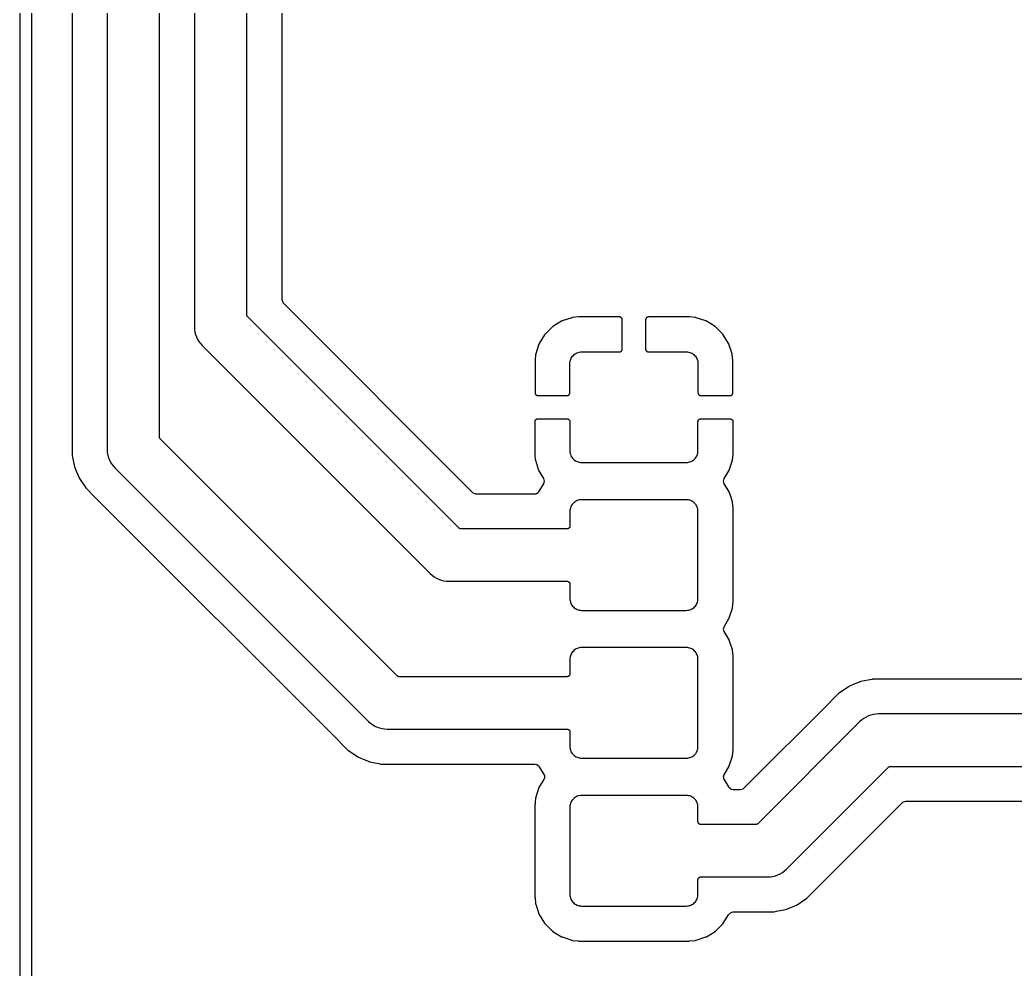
# Model space of a CAD drawing. Header units: metres. Extents: x 46.2 to 140.4, y -137.6 to -43.4.
# Drawn here: x 46.15 to 63.25, y -118.63 to -102.33 of the extents above; entities that cross this region are included whole.
import ezdxf

# ---------------------------------------------------------------- set-up
doc = ezdxf.new("R2010")
doc.units = ezdxf.units.M

msp = doc.modelspace()

# ---------------------------------------------------------------- linework, layer by layer
for points in [[(46.151, -43.401), (46.151, -137.599)], [(140.249, -43.632), (140.236, -43.586), (140.204, -43.558), (140.17, -43.551), (46.432, -43.551), (46.386, -43.564), (46.358, -43.596), (46.351, -43.63), (46.351, -137.368), (46.364, -137.414), (46.396, -137.442), (46.43, -137.449), (140.168, -137.449), (140.214, -137.436), (140.242, -137.404), (140.249, -137.37), (140.249, -43.632)], [(47.049, -48.201), (47.049, -109.799), (47.05, -109.8), (47.05, -109.801), (47.05, -109.802), (47.05, -109.803), (47.05, -109.805), (47.05, -109.806), (47.05, -109.807), (47.05, -109.808), (47.089, -110.002), (47.089, -110.003), (47.089, -110.004), (47.09, -110.005), (47.09, -110.006), (47.09, -110.008), (47.091, -110.009), (47.091, -110.01), (47.092, -110.011), (47.108, -110.049), (47.167, -110.193), (47.168, -110.194), (47.168, -110.195), (47.169, -110.196), (47.169, -110.197), (47.17, -110.199), (47.17, -110.2), (47.171, -110.201), (47.172, -110.202), (47.281, -110.366), (47.282, -110.367), (47.283, -110.368), (47.283, -110.369), (47.284, -110.37), (47.285, -110.37), (47.286, -110.371), (47.287, -110.372), (47.288, -110.373), (47.427, -110.512), (47.427, -110.513)], [(47.65, -48.301), (47.65, -109.699), (47.652, -109.744), (47.658, -109.788), (47.669, -109.831), (47.684, -109.872), (47.703, -109.912), (47.726, -109.95), (47.752, -109.986), (47.782, -110.019), (52.141, -114.378), (52.174, -114.408), (52.21, -114.434), (52.248, -114.457), (52.288, -114.476), (52.329, -114.491), (52.372, -114.502), (52.416, -114.508), (52.461, -114.51), (55.55, -114.51), (55.551, -114.51), (55.552, -114.51), (55.554, -114.51), (55.555, -114.51), (55.556, -114.511), (55.557, -114.511), (55.559, -114.511), (55.56, -114.511), (55.561, -114.511), (55.562, -114.512), (55.563, -114.512), (55.565, -114.512), (55.566, -114.513), (55.567, -114.513), (55.568, -114.514), (55.569, -114.514), (55.57, -114.515), (55.571, -114.515), (55.572, -114.516), (55.574, -114.516), (55.575, -114.517), (55.576, -114.517), (55.577, -114.518), (55.578, -114.519), (55.579, -114.519), (55.58, -114.52), (55.581, -114.521), (55.582, -114.522), (55.583, -114.522), (55.584, -114.523), (55.584, -114.524), (55.585, -114.525), (55.586, -114.526), (55.587, -114.527), (55.588, -114.528), (55.589, -114.529), (55.589, -114.529), (55.59, -114.53), (55.591, -114.531), (55.592, -114.532), (55.592, -114.534), (55.593, -114.535), (55.594, -114.536), (55.594, -114.537), (55.595, -114.538), (55.595, -114.539), (55.596, -114.54), (55.596, -114.541), (55.597, -114.542), (55.597, -114.543), (55.597, -114.545), (55.598, -114.546), (55.598, -114.547), (55.599, -114.548), (55.599, -114.549), (55.599, -114.55), (55.599, -114.552), (55.599, -114.553), (55.6, -114.554), (55.6, -114.555), (55.6, -114.557), (55.6, -114.558), (55.6, -114.559), (55.6, -114.56), (55.6, -114.809), (55.601, -114.83), (55.604, -114.849), (55.609, -114.868), (55.615, -114.887), (55.624, -114.904), (55.634, -114.921), (55.645, -114.937), (55.659, -114.951), (55.673, -114.965), (55.689, -114.976), (55.706, -114.986), (55.723, -114.995), (55.742, -115.001), (55.761, -115.006), (55.78, -115.009), (55.801, -115.01), (57.599, -115.01), (57.62, -115.009), (57.639, -115.006), (57.658, -115.001), (57.677, -114.995), (57.694, -114.986), (57.711, -114.976), (57.727, -114.965), (57.741, -114.951), (57.755, -114.937), (57.766, -114.921), (57.776, -114.904), (57.785, -114.887), (57.791, -114.868), (57.796, -114.849), (57.799, -114.83), (57.8, -114.809), (57.8, -113.311), (57.799, -113.29), (57.796, -113.271), (57.791, -113.252), (57.785, -113.233), (57.776, -113.216), (57.766, -113.199), (57.755, -113.183), (57.741, -113.169), (57.727, -113.155), (57.711, -113.144), (57.694, -113.134), (57.677, -113.125), (57.658, -113.119), (57.639, -113.114), (57.62, -113.111), (57.599, -113.11), (55.801, -113.11), (55.78, -113.111), (55.761, -113.114), (55.742, -113.119), (55.723, -113.125), (55.706, -113.134), (55.689, -113.144), (55.673, -113.155), (55.659, -113.169), (55.645, -113.183), (55.634, -113.199), (55.624, -113.216), (55.615, -113.233), (55.609, -113.252), (55.604, -113.271), (55.601, -113.29), (55.6, -113.311), (55.6, -113.56), (55.6, -113.561), (55.6, -113.562), (55.6, -113.563), (55.6, -113.565), (55.6, -113.566), (55.599, -113.567), (55.599, -113.568), (55.599, -113.57), (55.599, -113.571), (55.599, -113.572), (55.598, -113.573), (55.598, -113.574), (55.597, -113.575), (55.597, -113.577), (55.597, -113.578), (55.596, -113.579), (55.596, -113.58), (55.595, -113.581), (55.595, -113.582), (55.594, -113.583), (55.594, -113.584), (55.593, -113.585), (55.592, -113.586), (55.592, -113.588), (55.591, -113.589), (55.59, -113.59), (55.589, -113.591), (55.589, -113.591), (55.588, -113.592), (55.587, -113.593), (55.586, -113.594), (55.585, -113.595), (55.584, -113.596), (55.584, -113.597), (55.583, -113.598), (55.582, -113.598), (55.581, -113.599), (55.58, -113.6), (55.579, -113.601), (55.578, -113.601), (55.577, -113.602), (55.576, -113.603), (55.575, -113.603), (55.574, -113.604), (55.572, -113.604), (55.571, -113.605), (55.57, -113.605), (55.569, -113.606), (55.568, -113.606), (55.567, -113.607), (55.566, -113.607), (55.565, -113.608), (55.563, -113.608), (55.562, -113.608), (55.561, -113.609), (55.56, -113.609), (55.559, -113.609), (55.557, -113.609), (55.556, -113.609), (55.555, -113.61), (55.554, -113.61), (55.552, -113.61), (55.551, -113.61), (55.55, -113.61), (52.667, -113.61), (52.666, -113.61), (52.665, -113.61), (52.664, -113.61), (52.662, -113.61), (52.661, -113.609), (52.66, -113.609), (52.659, -113.609), (52.657, -113.609), (52.656, -113.609), (52.655, -113.608), (52.654, -113.608), (52.653, -113.608), (52.652, -113.607), (52.65, -113.607), (52.649, -113.606), (52.648, -113.606), (52.647, -113.605), (52.646, -113.605), (52.645, -113.604), (52.644, -113.604), (52.643, -113.603), (52.642, -113.603), (52.64, -113.602), (52.639, -113.601), (52.638, -113.601), (52.637, -113.6), (52.636, -113.599), (52.635, -113.598), (52.635, -113.598), (52.634, -113.597), (52.633, -113.596), (52.632, -113.595), (48.565, -109.528), (48.564, -109.527), (48.563, -109.526), (48.562, -109.525), (48.562, -109.525), (48.561, -109.524), (48.56, -109.523), (48.559, -109.522), (48.559, -109.521), (48.558, -109.52), (48.557, -109.518), (48.557, -109.517), (48.556, -109.516), (48.556, -109.515), (48.555, -109.514), (48.555, -109.513), (48.554, -109.512), (48.554, -109.511), (48.553, -109.51), (48.553, -109.508), (48.552, -109.507), (48.552, -109.506), (48.552, -109.505), (48.551, -109.504), (48.551, -109.503), (48.551, -109.501), (48.551, -109.5), (48.551, -109.499), (48.55, -109.498), (48.55, -109.496), (48.55, -109.495), (48.55, -109.494), (48.55, -109.493), (48.55, -48.507)], [(49.15, -48.901), (49.15, -107.599), (49.152, -107.644), (49.158, -107.688), (49.169, -107.731), (49.184, -107.772), (49.203, -107.812), (49.226, -107.85), (49.252, -107.886), (49.282, -107.919), (53.201, -111.838), (53.234, -111.868), (53.27, -111.894), (53.308, -111.917), (53.348, -111.936), (53.389, -111.951), (53.432, -111.962), (53.476, -111.968), (53.521, -111.97), (55.55, -111.97), (55.551, -111.97), (55.552, -111.97), (55.554, -111.97), (55.555, -111.97), (55.556, -111.971), (55.557, -111.971), (55.559, -111.971), (55.56, -111.971), (55.561, -111.971), (55.562, -111.972), (55.563, -111.972), (55.565, -111.972), (55.566, -111.973), (55.567, -111.973), (55.568, -111.974), (55.569, -111.974), (55.57, -111.975), (55.571, -111.975), (55.572, -111.976), (55.574, -111.976), (55.575, -111.977), (55.576, -111.977), (55.577, -111.978), (55.578, -111.979), (55.579, -111.979), (55.58, -111.98), (55.581, -111.981), (55.582, -111.982), (55.583, -111.982), (55.584, -111.983), (55.584, -111.984), (55.585, -111.985), (55.586, -111.986), (55.587, -111.987), (55.588, -111.988), (55.589, -111.989), (55.589, -111.989), (55.59, -111.99), (55.591, -111.991), (55.592, -111.992), (55.592, -111.994), (55.593, -111.995), (55.594, -111.996), (55.594, -111.997), (55.595, -111.998), (55.595, -111.999), (55.596, -112), (55.596, -112.001), (55.597, -112.002), (55.597, -112.003), (55.597, -112.005), (55.598, -112.006), (55.598, -112.007), (55.599, -112.008), (55.599, -112.009), (55.599, -112.01), (55.599, -112.012), (55.599, -112.013), (55.6, -112.014), (55.6, -112.015), (55.6, -112.017), (55.6, -112.018), (55.6, -112.019), (55.6, -112.02), (55.6, -112.269), (55.601, -112.29), (55.604, -112.309), (55.609, -112.328), (55.615, -112.347), (55.624, -112.364), (55.634, -112.381), (55.645, -112.397), (55.659, -112.411), (55.673, -112.425), (55.689, -112.436), (55.706, -112.446), (55.723, -112.455), (55.742, -112.461), (55.761, -112.466), (55.78, -112.469), (55.801, -112.47), (57.599, -112.47), (57.62, -112.469), (57.639, -112.466), (57.658, -112.461), (57.677, -112.455), (57.694, -112.446), (57.711, -112.436), (57.727, -112.425), (57.741, -112.411), (57.755, -112.397), (57.766, -112.381), (57.776, -112.364), (57.785, -112.347), (57.791, -112.328), (57.796, -112.309), (57.799, -112.29), (57.8, -112.269), (57.8, -110.771), (57.799, -110.75), (57.796, -110.731), (57.791, -110.712), (57.785, -110.693), (57.776, -110.676), (57.766, -110.659), (57.755, -110.643), (57.741, -110.629), (57.727, -110.615), (57.711, -110.604), (57.694, -110.594), (57.677, -110.585), (57.658, -110.579), (57.639, -110.574), (57.62, -110.571), (57.599, -110.57), (55.801, -110.57), (55.78, -110.571), (55.761, -110.574), (55.742, -110.579), (55.723, -110.585), (55.706, -110.594), (55.689, -110.604), (55.673, -110.615), (55.659, -110.629), (55.645, -110.643), (55.634, -110.659), (55.624, -110.676), (55.615, -110.693), (55.609, -110.712), (55.604, -110.731), (55.601, -110.75), (55.6, -110.771), (55.6, -111.02), (55.6, -111.021), (55.6, -111.022), (55.6, -111.023), (55.6, -111.025), (55.6, -111.026), (55.599, -111.027), (55.599, -111.028), (55.599, -111.03), (55.599, -111.031), (55.599, -111.032), (55.598, -111.033), (55.598, -111.034), (55.597, -111.035), (55.597, -111.037), (55.597, -111.038), (55.596, -111.039), (55.596, -111.04), (55.595, -111.041), (55.595, -111.042), (55.594, -111.043), (55.594, -111.044), (55.593, -111.045), (55.592, -111.046), (55.592, -111.048), (55.591, -111.049), (55.59, -111.05), (55.589, -111.051), (55.589, -111.051), (55.588, -111.052), (55.587, -111.053), (55.586, -111.054), (55.585, -111.055), (55.584, -111.056), (55.584, -111.057), (55.583, -111.058), (55.582, -111.058), (55.581, -111.059), (55.58, -111.06), (55.579, -111.061), (55.578, -111.061), (55.577, -111.062), (55.576, -111.063), (55.575, -111.063), (55.574, -111.064), (55.572, -111.064), (55.571, -111.065), (55.57, -111.065), (55.569, -111.066), (55.568, -111.066), (55.567, -111.067), (55.566, -111.067), (55.565, -111.068), (55.563, -111.068), (55.562, -111.068), (55.561, -111.069), (55.56, -111.069), (55.559, -111.069), (55.557, -111.069), (55.556, -111.069), (55.555, -111.07), (55.554, -111.07), (55.552, -111.07), (55.551, -111.07), (55.55, -111.07), (53.727, -111.07), (53.726, -111.07), (53.725, -111.07), (53.724, -111.07), (53.722, -111.07), (53.721, -111.069), (53.72, -111.069), (53.719, -111.069), (53.717, -111.069), (53.716, -111.069), (53.715, -111.068), (53.714, -111.068), (53.713, -111.068), (53.712, -111.067), (53.71, -111.067), (53.709, -111.066), (53.708, -111.066), (53.707, -111.065), (53.706, -111.065), (53.705, -111.064), (53.704, -111.064), (53.703, -111.063), (53.702, -111.063), (53.7, -111.062), (53.699, -111.061), (53.698, -111.061), (53.697, -111.06), (53.696, -111.059), (53.695, -111.058), (53.695, -111.058), (53.694, -111.057), (53.693, -111.056), (53.692, -111.055), (50.065, -107.428), (50.064, -107.427), (50.063, -107.426), (50.062, -107.425), (50.062, -107.425), (50.061, -107.424), (50.06, -107.423), (50.059, -107.422), (50.059, -107.421), (50.058, -107.42), (50.057, -107.418), (50.057, -107.417), (50.056, -107.416), (50.056, -107.415), (50.055, -107.414), (50.055, -107.413), (50.054, -107.412), (50.054, -107.411), (50.053, -107.41), (50.053, -107.408), (50.052, -107.407), (50.052, -107.406), (50.052, -107.405), (50.051, -107.404), (50.051, -107.403), (50.051, -107.401), (50.051, -107.4), (50.051, -107.399), (50.05, -107.398), (50.05, -107.396), (50.05, -107.395), (50.05, -107.394), (50.05, -107.393), (50.05, -49.107)], [(50.651, -49.368), (50.651, -107.127), (50.665, -107.178), (50.674, -107.188), (53.928, -110.443), (53.975, -110.468), (53.988, -110.469), (54.997, -110.469), (55, -110.469), (55.001, -110.468), (55.002, -110.468), (55.004, -110.468), (55.005, -110.467), (55.006, -110.467), (55.007, -110.467), (55.009, -110.467), (55.01, -110.467), (55.011, -110.467), (55.012, -110.467), (55.014, -110.467), (55.015, -110.467), (55.015, -110.467), (55.025, -110.462), (55.026, -110.461), (55.027, -110.461), (55.028, -110.46), (55.03, -110.46), (55.031, -110.46), (55.032, -110.459), (55.033, -110.459), (55.045, -110.456), (55.045, -110.455), (55.046, -110.454), (55.047, -110.454), (55.048, -110.453), (55.048, -110.452), (55.049, -110.451), (55.05, -110.451), (55.051, -110.45), (55.053, -110.449), (55.054, -110.448), (55.054, -110.448), (55.059, -110.441), (55.06, -110.44), (55.061, -110.439), (55.062, -110.438), (55.062, -110.437), (55.063, -110.436), (55.064, -110.436), (55.07, -110.43), (55.07, -110.429), (55.07, -110.428), (55.071, -110.427), (55.071, -110.426), (55.072, -110.425), (55.073, -110.424), (55.153, -110.294), (55.16, -110.268), (55.16, -110.268), (55.16, -110.268), (55.166, -110.248), (55.153, -110.205), (55.073, -110.075), (55.072, -110.074), (55.072, -110.073), (55.071, -110.072), (55.071, -110.071), (55.07, -110.07), (55.07, -110.07), (55.07, -110.069), (55.069, -110.067), (55.069, -110.066), (55.068, -110.065), (55.013, -109.898), (55.013, -109.897), (55.012, -109.896), (55.012, -109.895), (55.012, -109.894), (55.012, -109.893), (55.011, -109.892), (55.011, -109.891), (55.011, -109.89), (55.011, -109.89), (55.011, -109.889), (55.011, -109.888), (55, -109.785), (55, -109.784), (55, -109.784), (55, -109.784), (55, -109.783), (55, -109.782), (55, -109.781), (55, -109.78), (55, -109.23), (55, -109.229), (55, -109.228), (55, -109.226), (55, -109.225), (55, -109.224), (55.001, -109.223), (55.001, -109.221), (55.001, -109.22), (55.001, -109.219), (55.001, -109.218), (55.002, -109.217), (55.002, -109.215), (55.003, -109.214), (55.003, -109.213), (55.003, -109.212), (55.004, -109.211), (55.004, -109.21), (55.005, -109.209), (55.005, -109.208), (55.006, -109.206), (55.006, -109.205), (55.007, -109.204), (55.008, -109.203), (55.008, -109.202), (55.009, -109.201), (55.01, -109.2), (55.011, -109.199), (55.011, -109.198), (55.012, -109.197), (55.013, -109.196), (55.014, -109.196), (55.015, -109.195), (55.016, -109.194), (55.016, -109.193), (55.017, -109.192), (55.018, -109.191), (55.019, -109.191), (55.02, -109.19), (55.021, -109.189), (55.022, -109.188), (55.023, -109.188), (55.024, -109.187), (55.025, -109.186), (55.026, -109.186), (55.028, -109.185), (55.029, -109.185), (55.03, -109.184), (55.031, -109.184), (55.032, -109.183), (55.033, -109.183), (55.034, -109.183), (55.035, -109.182), (55.037, -109.182), (55.038, -109.181), (55.039, -109.181), (55.04, -109.181), (55.041, -109.181), (55.043, -109.181), (55.044, -109.18), (55.045, -109.18), (55.046, -109.18), (55.048, -109.18), (55.049, -109.18), (55.05, -109.18), (55.55, -109.18), (55.551, -109.18), (55.552, -109.18), (55.554, -109.18), (55.555, -109.18), (55.556, -109.18), (55.557, -109.181), (55.559, -109.181), (55.56, -109.181), (55.561, -109.181), (55.562, -109.181), (55.563, -109.182), (55.565, -109.182), (55.566, -109.183), (55.567, -109.183), (55.568, -109.183), (55.569, -109.184), (55.57, -109.184), (55.571, -109.185), (55.572, -109.185), (55.574, -109.186), (55.575, -109.186), (55.576, -109.187), (55.577, -109.188), (55.578, -109.188), (55.579, -109.189), (55.58, -109.19), (55.581, -109.191), (55.582, -109.191), (55.583, -109.192), (55.584, -109.193), (55.584, -109.194), (55.585, -109.195), (55.586, -109.196), (55.587, -109.196), (55.588, -109.197), (55.589, -109.198), (55.589, -109.199), (55.59, -109.2), (55.591, -109.201), (55.592, -109.202), (55.592, -109.203), (55.593, -109.204), (55.594, -109.205), (55.594, -109.206), (55.595, -109.208), (55.595, -109.209), (55.596, -109.21), (55.596, -109.211), (55.597, -109.212), (55.597, -109.213), (55.597, -109.214), (55.598, -109.215), (55.598, -109.217), (55.599, -109.218), (55.599, -109.219), (55.599, -109.22), (55.599, -109.221), (55.599, -109.223), (55.6, -109.224), (55.6, -109.225), (55.6, -109.226), (55.6, -109.228), (55.6, -109.229), (55.6, -109.23), (55.6, -109.729), (55.601, -109.75), (55.604, -109.769), (55.609, -109.788), (55.615, -109.807), (55.624, -109.824), (55.634, -109.841), (55.645, -109.857), (55.659, -109.871), (55.673, -109.885), (55.689, -109.896), (55.706, -109.906), (55.723, -109.915), (55.742, -109.921), (55.761, -109.926), (55.78, -109.929), (55.801, -109.93), (57.599, -109.93), (57.62, -109.929), (57.639, -109.926), (57.658, -109.921), (57.677, -109.915), (57.694, -109.906), (57.711, -109.896), (57.727, -109.885), (57.741, -109.871), (57.755, -109.857), (57.766, -109.841), (57.776, -109.824), (57.785, -109.807), (57.791, -109.788), (57.796, -109.769), (57.799, -109.75), (57.8, -109.729), (57.8, -109.23), (57.8, -109.229), (57.8, -109.228), (57.8, -109.226), (57.8, -109.225), (57.8, -109.224), (57.801, -109.223), (57.801, -109.221), (57.801, -109.22), (57.801, -109.219), (57.801, -109.218), (57.802, -109.217), (57.802, -109.215), (57.803, -109.214), (57.803, -109.213), (57.803, -109.212), (57.804, -109.211), (57.804, -109.21), (57.805, -109.209), (57.805, -109.208), (57.806, -109.206), (57.806, -109.205), (57.807, -109.204), (57.808, -109.203), (57.808, -109.202), (57.809, -109.201), (57.81, -109.2), (57.811, -109.199), (57.811, -109.198), (57.812, -109.197), (57.813, -109.196), (57.814, -109.196), (57.815, -109.195), (57.816, -109.194), (57.816, -109.193), (57.817, -109.192), (57.818, -109.191), (57.819, -109.191), (57.82, -109.19), (57.821, -109.189), (57.822, -109.188), (57.823, -109.188), (57.824, -109.187), (57.825, -109.186), (57.826, -109.186), (57.828, -109.185), (57.829, -109.185), (57.83, -109.184), (57.831, -109.184), (57.832, -109.183), (57.833, -109.183), (57.834, -109.183), (57.835, -109.182), (57.837, -109.182), (57.838, -109.181), (57.839, -109.181), (57.84, -109.181), (57.841, -109.181), (57.843, -109.181), (57.844, -109.18), (57.845, -109.18), (57.846, -109.18), (57.848, -109.18), (57.849, -109.18), (57.85, -109.18), (58.35, -109.18), (58.351, -109.18), (58.352, -109.18), (58.354, -109.18), (58.355, -109.18), (58.356, -109.18), (58.357, -109.181), (58.359, -109.181), (58.36, -109.181), (58.361, -109.181), (58.362, -109.181), (58.363, -109.182), (58.365, -109.182), (58.366, -109.183), (58.367, -109.183), (58.368, -109.183), (58.369, -109.184), (58.37, -109.184), (58.371, -109.185), (58.372, -109.185), (58.374, -109.186), (58.375, -109.186), (58.376, -109.187), (58.377, -109.188), (58.378, -109.188), (58.379, -109.189), (58.38, -109.19), (58.381, -109.191), (58.382, -109.191), (58.383, -109.192), (58.384, -109.193), (58.384, -109.194), (58.385, -109.195), (58.386, -109.196), (58.387, -109.196), (58.388, -109.197), (58.389, -109.198), (58.389, -109.199), (58.39, -109.2), (58.391, -109.201), (58.392, -109.202), (58.392, -109.203), (58.393, -109.204), (58.394, -109.205), (58.394, -109.206), (58.395, -109.208), (58.395, -109.209), (58.396, -109.21), (58.396, -109.211), (58.397, -109.212), (58.397, -109.213), (58.397, -109.214), (58.398, -109.215), (58.398, -109.217), (58.399, -109.218), (58.399, -109.219), (58.399, -109.22), (58.399, -109.221), (58.399, -109.223), (58.4, -109.224), (58.4, -109.225), (58.4, -109.226), (58.4, -109.228), (58.4, -109.229), (58.4, -109.23), (58.4, -109.78), (58.4, -109.781), (58.4, -109.783), (58.4, -109.784), (58.4, -109.785), (58.389, -109.888), (58.389, -109.889), (58.389, -109.89), (58.389, -109.892), (58.388, -109.893), (58.388, -109.894), (58.388, -109.896), (58.387, -109.897), (58.387, -109.898), (58.332, -110.065), (58.331, -110.066), (58.331, -110.068), (58.331, -110.068), (58.33, -110.069), (58.33, -110.07), (58.329, -110.071), (58.329, -110.072), (58.328, -110.073), (58.328, -110.074), (58.327, -110.075), (58.247, -110.205), (58.234, -110.251), (58.247, -110.294), (58.327, -110.424), (58.328, -110.425), (58.329, -110.426), (58.329, -110.427), (58.33, -110.428), (58.33, -110.429), (58.331, -110.43), (58.331, -110.43), (58.331, -110.431), (58.331, -110.433), (58.332, -110.434), (58.332, -110.435), (58.351, -110.491), (58.387, -110.601), (58.387, -110.602), (58.388, -110.603), (58.388, -110.604), (58.389, -110.605), (58.389, -110.606), (58.389, -110.607), (58.389, -110.609), (58.389, -110.61), (58.39, -110.611), (58.39, -110.612), (58.4, -110.715), (58.4, -110.716), (58.4, -110.717), (58.4, -110.719), (58.401, -110.72), (58.401, -112.32), (58.4, -112.321), (58.4, -112.323), (58.4, -112.323), (58.4, -112.324), (58.4, -112.325), (58.39, -112.428), (58.39, -112.428), (58.39, -112.428), (58.39, -112.429), (58.389, -112.431), (58.389, -112.432), (58.389, -112.433), (58.389, -112.435), (58.388, -112.436), (58.388, -112.437), (58.387, -112.439), (58.332, -112.605), (58.332, -112.606), (58.331, -112.607), (58.331, -112.609), (58.331, -112.61), (58.331, -112.61), (58.33, -112.611), (58.33, -112.612), (58.329, -112.613), (58.329, -112.614), (58.328, -112.615), (58.327, -112.616), (58.248, -112.745), (58.235, -112.792), (58.247, -112.835), (58.327, -112.964), (58.328, -112.965), (58.329, -112.966), (58.329, -112.967), (58.33, -112.968), (58.33, -112.969), (58.331, -112.97), (58.331, -112.97), (58.331, -112.971), (58.331, -112.973), (58.332, -112.974), (58.332, -112.975), (58.35, -113.029), (58.387, -113.141), (58.387, -113.142), (58.388, -113.143), (58.388, -113.144), (58.389, -113.145), (58.389, -113.146), (58.389, -113.147), (58.389, -113.149), (58.389, -113.15), (58.39, -113.151), (58.39, -113.152), (58.4, -113.255), (58.4, -113.256), (58.4, -113.257), (58.4, -113.259), (58.401, -113.26), (58.401, -114.86), (58.4, -114.861), (58.4, -114.863), (58.4, -114.863), (58.4, -114.864), (58.4, -114.865), (58.39, -114.968), (58.39, -114.969), (58.389, -114.971), (58.389, -114.972), (58.389, -114.973), (58.389, -114.975), (58.388, -114.976), (58.388, -114.977), (58.387, -114.979), (58.332, -115.145), (58.332, -115.146), (58.331, -115.147), (58.331, -115.149), (58.331, -115.15), (58.331, -115.15), (58.33, -115.151), (58.33, -115.152), (58.329, -115.153), (58.329, -115.154), (58.328, -115.155), (58.327, -115.156), (58.248, -115.285), (58.245, -115.293), (58.245, -115.293), (58.245, -115.293), (58.245, -115.294), (58.245, -115.296), (58.244, -115.297), (58.244, -115.298), (58.243, -115.299), (58.243, -115.3), (58.242, -115.301), (58.242, -115.302), (58.241, -115.303), (58.241, -115.305), (58.24, -115.306), (58.239, -115.307), (58.239, -115.308), (58.238, -115.308), (58.238, -115.314), (58.238, -115.315), (58.238, -115.316), (58.238, -115.317), (58.238, -115.319), (58.238, -115.32), (58.237, -115.321), (58.237, -115.323), (58.237, -115.324), (58.237, -115.325), (58.236, -115.326), (58.235, -115.332), (58.235, -115.334), (58.236, -115.335), (58.236, -115.336), (58.236, -115.338), (58.237, -115.339), (58.237, -115.34), (58.237, -115.341), (58.237, -115.343), (58.237, -115.344), (58.237, -115.345), (58.237, -115.347), (58.237, -115.348), (58.237, -115.349), (58.237, -115.353), (58.246, -115.372), (58.327, -115.504), (58.328, -115.505), (58.329, -115.506), (58.329, -115.507), (58.33, -115.508), (58.33, -115.509), (58.345, -115.522), (58.346, -115.523), (58.347, -115.524), (58.348, -115.525), (58.349, -115.526), (58.358, -115.537), (58.359, -115.538), (58.361, -115.538), (58.362, -115.539), (58.363, -115.54), (58.363, -115.54), (58.377, -115.542), (58.378, -115.542), (58.379, -115.543), (58.381, -115.543), (58.382, -115.544), (58.403, -115.549), (58.527, -115.549), (58.578, -115.535), (58.588, -115.526), (60.08, -114.034), (60.08, -114.034), (60.087, -114.027), (60.088, -114.027), (60.227, -113.888), (60.227, -113.888), (60.227, -113.888), (60.228, -113.887), (60.229, -113.886), (60.23, -113.885), (60.231, -113.884), (60.231, -113.883), (60.232, -113.883), (60.233, -113.882), (60.234, -113.881), (60.398, -113.772), (60.399, -113.771), (60.4, -113.77), (60.402, -113.77), (60.402, -113.77), (60.403, -113.769), (60.404, -113.768), (60.406, -113.768), (60.407, -113.767), (60.499, -113.729), (60.536, -113.714), (60.589, -113.692), (60.59, -113.691), (60.591, -113.691), (60.592, -113.69), (60.594, -113.69), (60.595, -113.69), (60.596, -113.689), (60.597, -113.689), (60.598, -113.689), (60.753, -113.658), (60.757, -113.657), (60.757, -113.657), (60.792, -113.65), (60.793, -113.65), (60.794, -113.65), (60.795, -113.65), (60.797, -113.65), (60.798, -113.65), (60.799, -113.65), (60.8, -113.65), (60.801, -113.649), (69.727, -113.649)], [(56.5, -107.98), (56.5, -107.48), (56.5, -107.479), (56.5, -107.478), (56.5, -107.476), (56.5, -107.475), (56.5, -107.474), (56.499, -107.473), (56.499, -107.471), (56.499, -107.47), (56.499, -107.469), (56.499, -107.468), (56.498, -107.467), (56.498, -107.465), (56.497, -107.464), (56.497, -107.463), (56.497, -107.462), (56.496, -107.461), (56.496, -107.46), (56.495, -107.459), (56.495, -107.458), (56.494, -107.456), (56.494, -107.455), (56.493, -107.454), (56.492, -107.453), (56.492, -107.452), (56.491, -107.451), (56.49, -107.45), (56.489, -107.449), (56.489, -107.448), (56.488, -107.447), (56.487, -107.446), (56.486, -107.446), (56.485, -107.445), (56.484, -107.444), (56.484, -107.443), (56.483, -107.442), (56.482, -107.441), (56.481, -107.441), (56.48, -107.44), (56.479, -107.439), (56.478, -107.438), (56.477, -107.438), (56.476, -107.437), (56.475, -107.436), (56.474, -107.436), (56.472, -107.435), (56.471, -107.435), (56.47, -107.434), (56.469, -107.434), (56.468, -107.433), (56.467, -107.433), (56.466, -107.433), (56.465, -107.432), (56.463, -107.432), (56.462, -107.431), (56.461, -107.431), (56.46, -107.431), (56.459, -107.431), (56.457, -107.431), (56.456, -107.43), (56.455, -107.43), (56.454, -107.43), (56.452, -107.43), (56.451, -107.43), (56.45, -107.43), (55.75, -107.43), (55.749, -107.43), (55.747, -107.43), (55.746, -107.43), (55.745, -107.43), (55.642, -107.441), (55.641, -107.441), (55.64, -107.441), (55.64, -107.441), (55.639, -107.441), (55.638, -107.441), (55.637, -107.442), (55.636, -107.442), (55.635, -107.442), (55.634, -107.442), (55.633, -107.443), (55.632, -107.443), (55.465, -107.498), (55.464, -107.499), (55.462, -107.499), (55.462, -107.499), (55.461, -107.5), (55.46, -107.5), (55.459, -107.501), (55.458, -107.501), (55.457, -107.502), (55.456, -107.502), (55.455, -107.503), (55.305, -107.595), (55.304, -107.596), (55.303, -107.597), (55.302, -107.597), (55.301, -107.598), (55.3, -107.599), (55.299, -107.6), (55.298, -107.6), (55.297, -107.601), (55.296, -107.602), (55.172, -107.726), (55.171, -107.727), (55.17, -107.728), (55.17, -107.729), (55.169, -107.73), (55.168, -107.731), (55.167, -107.732), (55.167, -107.733), (55.166, -107.734), (55.165, -107.735), (55.073, -107.885), (55.072, -107.886), (55.072, -107.887), (55.071, -107.888), (55.071, -107.889), (55.07, -107.89), (55.07, -107.891), (55.069, -107.892), (55.069, -107.892), (55.069, -107.894), (55.068, -107.895), (55.013, -108.062), (55.013, -108.063), (55.012, -108.064), (55.012, -108.066), (55.012, -108.067), (55.011, -108.068), (55.011, -108.07), (55.011, -108.071), (55.011, -108.072), (55, -108.175), (55, -108.176), (55, -108.177), (55, -108.177), (55, -108.178), (55, -108.18), (55, -108.73), (55, -108.731), (55, -108.732), (55, -108.734), (55, -108.735), (55, -108.736), (55.001, -108.737), (55.001, -108.739), (55.001, -108.74), (55.001, -108.741), (55.001, -108.742), (55.002, -108.743), (55.002, -108.745), (55.003, -108.746), (55.003, -108.747), (55.003, -108.748), (55.004, -108.749), (55.004, -108.75), (55.005, -108.751), (55.005, -108.752), (55.006, -108.754), (55.006, -108.755), (55.007, -108.756), (55.008, -108.757), (55.008, -108.758), (55.009, -108.759), (55.01, -108.76), (55.011, -108.761), (55.011, -108.762), (55.012, -108.763), (55.013, -108.764), (55.014, -108.764), (55.015, -108.765), (55.016, -108.766), (55.016, -108.767), (55.017, -108.768), (55.018, -108.769), (55.019, -108.769), (55.02, -108.77), (55.021, -108.771), (55.022, -108.772), (55.023, -108.772), (55.024, -108.773), (55.025, -108.774), (55.026, -108.774), (55.028, -108.775), (55.029, -108.775), (55.03, -108.776), (55.031, -108.776), (55.032, -108.777), (55.033, -108.777), (55.034, -108.777), (55.035, -108.778), (55.037, -108.778), (55.038, -108.779), (55.039, -108.779), (55.04, -108.779), (55.041, -108.779), (55.043, -108.779), (55.044, -108.78), (55.045, -108.78), (55.046, -108.78), (55.048, -108.78), (55.049, -108.78), (55.05, -108.78), (55.55, -108.78), (55.551, -108.78), (55.552, -108.78), (55.554, -108.78), (55.555, -108.78), (55.556, -108.78), (55.557, -108.779), (55.559, -108.779), (55.56, -108.779), (55.561, -108.779), (55.562, -108.779), (55.563, -108.778), (55.565, -108.778), (55.566, -108.777), (55.567, -108.777), (55.568, -108.777), (55.569, -108.776), (55.57, -108.776), (55.571, -108.775), (55.572, -108.775), (55.574, -108.774), (55.575, -108.774), (55.576, -108.773), (55.577, -108.772), (55.578, -108.772), (55.579, -108.771), (55.58, -108.77), (55.581, -108.769), (55.582, -108.769), (55.583, -108.768), (55.584, -108.767), (55.584, -108.766), (55.585, -108.765), (55.586, -108.764), (55.587, -108.764), (55.588, -108.763), (55.589, -108.762), (55.589, -108.761), (55.59, -108.76), (55.591, -108.759), (55.592, -108.758), (55.592, -108.757), (55.593, -108.756), (55.594, -108.755), (55.594, -108.754), (55.595, -108.752), (55.595, -108.751), (55.596, -108.75), (55.596, -108.749), (55.597, -108.748), (55.597, -108.747), (55.597, -108.746), (55.598, -108.745), (55.598, -108.743), (55.599, -108.742), (55.599, -108.741), (55.599, -108.74), (55.599, -108.739), (55.599, -108.737), (55.6, -108.736), (55.6, -108.735), (55.6, -108.734), (55.6, -108.732), (55.6, -108.731), (55.6, -108.73), (55.6, -108.231), (55.601, -108.21), (55.604, -108.191), (55.609, -108.172), (55.615, -108.153), (55.624, -108.136), (55.634, -108.119), (55.645, -108.103), (55.659, -108.089), (55.673, -108.075), (55.689, -108.064), (55.706, -108.054), (55.723, -108.045), (55.742, -108.039), (55.761, -108.034), (55.78, -108.031), (55.801, -108.03), (56.45, -108.03), (56.451, -108.03), (56.452, -108.03), (56.454, -108.03), (56.455, -108.03), (56.456, -108.03), (56.457, -108.029), (56.459, -108.029), (56.46, -108.029), (56.461, -108.029), (56.462, -108.029), (56.463, -108.028), (56.465, -108.028), (56.466, -108.027), (56.467, -108.027), (56.468, -108.027), (56.469, -108.026), (56.47, -108.026), (56.471, -108.025), (56.472, -108.025), (56.474, -108.024), (56.475, -108.024), (56.476, -108.023), (56.477, -108.022), (56.478, -108.022), (56.479, -108.021), (56.48, -108.02), (56.481, -108.019), (56.482, -108.019), (56.483, -108.018), (56.484, -108.017), (56.484, -108.016), (56.485, -108.015), (56.486, -108.014), (56.487, -108.014), (56.488, -108.013), (56.489, -108.012), (56.489, -108.011), (56.49, -108.01), (56.491, -108.009), (56.492, -108.008), (56.492, -108.007), (56.493, -108.006), (56.494, -108.005), (56.494, -108.004), (56.495, -108.002), (56.495, -108.001), (56.496, -108), (56.496, -107.999), (56.497, -107.998), (56.497, -107.997), (56.497, -107.996), (56.498, -107.995), (56.498, -107.993), (56.499, -107.992), (56.499, -107.991), (56.499, -107.99), (56.499, -107.989), (56.499, -107.987), (56.5, -107.986), (56.5, -107.985), (56.5, -107.984), (56.5, -107.982), (56.5, -107.981), (56.5, -107.98)], [(57.62, -108.031), (57.639, -108.034), (57.658, -108.039), (57.677, -108.045), (57.694, -108.054), (57.711, -108.064), (57.727, -108.075), (57.741, -108.089), (57.755, -108.103), (57.766, -108.119), (57.776, -108.136), (57.785, -108.153), (57.791, -108.172), (57.796, -108.191), (57.799, -108.21), (57.8, -108.231), (57.8, -108.73), (57.8, -108.731), (57.8, -108.732), (57.8, -108.734), (57.8, -108.735), (57.8, -108.736), (57.801, -108.737), (57.801, -108.739), (57.801, -108.74), (57.801, -108.741), (57.801, -108.742), (57.802, -108.743), (57.802, -108.745), (57.803, -108.746), (57.803, -108.747), (57.803, -108.748), (57.804, -108.749), (57.804, -108.75), (57.805, -108.751), (57.805, -108.752), (57.806, -108.754), (57.806, -108.755), (57.807, -108.756), (57.808, -108.757), (57.808, -108.758), (57.809, -108.759), (57.81, -108.76), (57.811, -108.761), (57.811, -108.762), (57.812, -108.763), (57.813, -108.764), (57.814, -108.764), (57.815, -108.765), (57.816, -108.766), (57.816, -108.767), (57.817, -108.768), (57.818, -108.769), (57.819, -108.769), (57.82, -108.77), (57.821, -108.771), (57.822, -108.772), (57.823, -108.772), (57.824, -108.773), (57.825, -108.774), (57.826, -108.774), (57.828, -108.775), (57.829, -108.775), (57.83, -108.776), (57.831, -108.776), (57.832, -108.777), (57.833, -108.777), (57.834, -108.777), (57.835, -108.778), (57.837, -108.778), (57.838, -108.779), (57.839, -108.779), (57.84, -108.779), (57.841, -108.779), (57.843, -108.779), (57.844, -108.78), (57.845, -108.78), (57.846, -108.78), (57.848, -108.78), (57.849, -108.78), (57.85, -108.78), (58.35, -108.78), (58.351, -108.78), (58.352, -108.78), (58.354, -108.78), (58.355, -108.78), (58.356, -108.78), (58.357, -108.779), (58.359, -108.779), (58.36, -108.779), (58.361, -108.779), (58.362, -108.779), (58.363, -108.778), (58.365, -108.778), (58.366, -108.777), (58.367, -108.777), (58.368, -108.777), (58.369, -108.776), (58.37, -108.776), (58.371, -108.775), (58.372, -108.775), (58.374, -108.774), (58.375, -108.774), (58.376, -108.773), (58.377, -108.772), (58.378, -108.772), (58.379, -108.771), (58.38, -108.77), (58.381, -108.769), (58.382, -108.769), (58.383, -108.768), (58.384, -108.767), (58.384, -108.766), (58.385, -108.765), (58.386, -108.764), (58.387, -108.764), (58.388, -108.763), (58.389, -108.762), (58.389, -108.761), (58.39, -108.76), (58.391, -108.759), (58.392, -108.758), (58.392, -108.757), (58.393, -108.756), (58.394, -108.755), (58.394, -108.754), (58.395, -108.752), (58.395, -108.751), (58.396, -108.75), (58.396, -108.749), (58.397, -108.748), (58.397, -108.747), (58.397, -108.746), (58.398, -108.745), (58.398, -108.743), (58.399, -108.742), (58.399, -108.741), (58.399, -108.74), (58.399, -108.739), (58.399, -108.737), (58.4, -108.736), (58.4, -108.735), (58.4, -108.734), (58.4, -108.732), (58.4, -108.731), (58.4, -108.73), (58.4, -108.18), (58.4, -108.179), (58.4, -108.177), (58.4, -108.176), (58.4, -108.175), (58.389, -108.072), (58.389, -108.071), (58.389, -108.07), (58.389, -108.07), (58.389, -108.069), (58.389, -108.068), (58.388, -108.067), (58.388, -108.066), (58.388, -108.065), (58.388, -108.064), (58.387, -108.063), (58.387, -108.062), (58.332, -107.895), (58.332, -107.895), (58.332, -107.895), (58.331, -107.894), (58.331, -107.894), (58.331, -107.894), (58.331, -107.893), (58.331, -107.893), (58.331, -107.893), (58.331, -107.892), (58.331, -107.892), (58.331, -107.892), (58.331, -107.892), (58.33, -107.891), (58.33, -107.89), (58.329, -107.889), (58.329, -107.888), (58.328, -107.887), (58.328, -107.886), (58.327, -107.885), (58.235, -107.735), (58.234, -107.734), (58.233, -107.733), (58.233, -107.732), (58.232, -107.731), (58.231, -107.73), (58.23, -107.729), (58.23, -107.728), (58.229, -107.727), (58.228, -107.726), (58.104, -107.602), (58.103, -107.601), (58.102, -107.6), (58.101, -107.6), (58.1, -107.599), (58.099, -107.598), (58.098, -107.597), (58.097, -107.597), (58.096, -107.596), (58.095, -107.595), (57.945, -107.503), (57.944, -107.502), (57.943, -107.502), (57.942, -107.501), (57.941, -107.501), (57.94, -107.5), (57.939, -107.5), (57.938, -107.499), (57.938, -107.499), (57.936, -107.499), (57.935, -107.498), (57.768, -107.443), (57.767, -107.443), (57.766, -107.442), (57.764, -107.442), (57.763, -107.442), (57.762, -107.441), (57.76, -107.441), (57.759, -107.441), (57.758, -107.441), (57.655, -107.43), (57.654, -107.43), (57.653, -107.43), (57.653, -107.43), (57.652, -107.43), (57.65, -107.43), (56.95, -107.43), (56.949, -107.43), (56.948, -107.43), (56.946, -107.43), (56.945, -107.43), (56.944, -107.43), (56.943, -107.431), (56.941, -107.431), (56.94, -107.431), (56.939, -107.431), (56.938, -107.431), (56.937, -107.432), (56.935, -107.432), (56.934, -107.433), (56.933, -107.433), (56.932, -107.433), (56.931, -107.434), (56.93, -107.434), (56.929, -107.435), (56.928, -107.435), (56.926, -107.436), (56.925, -107.436), (56.924, -107.437), (56.923, -107.438), (56.922, -107.438), (56.921, -107.439), (56.92, -107.44), (56.919, -107.441), (56.918, -107.441), (56.917, -107.442), (56.916, -107.443), (56.916, -107.444), (56.915, -107.445), (56.914, -107.446), (56.913, -107.446), (56.912, -107.447), (56.911, -107.448), (56.911, -107.449), (56.91, -107.45), (56.909, -107.451), (56.908, -107.452), (56.908, -107.453), (56.907, -107.454), (56.906, -107.455), (56.906, -107.456), (56.905, -107.458), (56.905, -107.459), (56.904, -107.46), (56.904, -107.461), (56.903, -107.462), (56.903, -107.463), (56.903, -107.464), (56.902, -107.465), (56.902, -107.467), (56.901, -107.468), (56.901, -107.469), (56.901, -107.47), (56.901, -107.471), (56.901, -107.473), (56.9, -107.474), (56.9, -107.475), (56.9, -107.476), (56.9, -107.478), (56.9, -107.479), (56.9, -107.48), (56.9, -107.98), (56.9, -107.981), (56.9, -107.982), (56.9, -107.984), (56.9, -107.985), (56.9, -107.986), (56.901, -107.987), (56.901, -107.989), (56.901, -107.99), (56.901, -107.991), (56.901, -107.992), (56.902, -107.993), (56.902, -107.995), (56.903, -107.996), (56.903, -107.997), (56.903, -107.998), (56.904, -107.999), (56.904, -108), (56.905, -108.001), (56.905, -108.002), (56.906, -108.004), (56.906, -108.005), (56.907, -108.006), (56.908, -108.007), (56.908, -108.008), (56.909, -108.009), (56.91, -108.01), (56.911, -108.011), (56.911, -108.012), (56.912, -108.013), (56.913, -108.014), (56.914, -108.014), (56.915, -108.015), (56.916, -108.016), (56.916, -108.017), (56.917, -108.018), (56.918, -108.019), (56.919, -108.019), (56.92, -108.02), (56.921, -108.021), (56.922, -108.022), (56.923, -108.022), (56.924, -108.023), (56.925, -108.024), (56.926, -108.024), (56.928, -108.025), (56.929, -108.025), (56.93, -108.026), (56.931, -108.026), (56.932, -108.027), (56.933, -108.027), (56.934, -108.027), (56.935, -108.028), (56.937, -108.028), (56.938, -108.029), (56.939, -108.029), (56.94, -108.029), (56.941, -108.029), (56.943, -108.029), (56.944, -108.03), (56.945, -108.03), (56.946, -108.03), (56.948, -108.03), (56.949, -108.03), (56.95, -108.03), (57.599, -108.03), (57.62, -108.031)], [(47.427, -110.513), (51.64, -114.726), (51.648, -114.733), (51.787, -114.872), (51.788, -114.873), (51.789, -114.874), (51.79, -114.875), (51.79, -114.876), (51.791, -114.877), (51.792, -114.877), (51.793, -114.878), (51.794, -114.879), (51.958, -114.988), (51.959, -114.989), (51.96, -114.99), (51.961, -114.99), (51.963, -114.991), (51.964, -114.991), (51.965, -114.992), (51.966, -114.992), (51.967, -114.993), (51.967, -114.993), (52.076, -115.038), (52.149, -115.068), (52.15, -115.069), (52.151, -115.069), (52.152, -115.07), (52.154, -115.07), (52.155, -115.07), (52.156, -115.071), (52.157, -115.071), (52.158, -115.071), (52.255, -115.09), (52.319, -115.103), (52.352, -115.11), (52.353, -115.11), (52.354, -115.11), (52.355, -115.11), (52.357, -115.11), (52.358, -115.11), (52.359, -115.11), (52.36, -115.11), (52.361, -115.111), (54.997, -115.111), (55.018, -115.116), (55.019, -115.117), (55.021, -115.117), (55.022, -115.118), (55.023, -115.118), (55.037, -115.12), (55.037, -115.12), (55.038, -115.121), (55.039, -115.122), (55.041, -115.122), (55.042, -115.123), (55.051, -115.134), (55.052, -115.135), (55.053, -115.136), (55.054, -115.137), (55.055, -115.138), (55.07, -115.151), (55.07, -115.152), (55.071, -115.153), (55.071, -115.154), (55.072, -115.155), (55.073, -115.156), (55.154, -115.288), (55.163, -115.307), (55.163, -115.311), (55.163, -115.312), (55.163, -115.313), (55.163, -115.315), (55.163, -115.316), (55.163, -115.317), (55.163, -115.319), (55.163, -115.32), (55.163, -115.321), (55.164, -115.322), (55.164, -115.324), (55.164, -115.325), (55.165, -115.326), (55.165, -115.328), (55.164, -115.334), (55.163, -115.335), (55.163, -115.336), (55.163, -115.337), (55.163, -115.339), (55.162, -115.34), (55.162, -115.341), (55.162, -115.343), (55.162, -115.344), (55.162, -115.345), (55.162, -115.346), (55.162, -115.352), (55.161, -115.352), (55.161, -115.353), (55.16, -115.354), (55.159, -115.355), (55.159, -115.357), (55.158, -115.358), (55.158, -115.359), (55.157, -115.36), (55.157, -115.361), (55.156, -115.362), (55.156, -115.363), (55.155, -115.364), (55.155, -115.366), (55.155, -115.367), (55.155, -115.367), (55.155, -115.367), (55.152, -115.375), (55.073, -115.504), (55.072, -115.505), (55.071, -115.506), (55.071, -115.507), (55.07, -115.508), (55.07, -115.509), (55.069, -115.511), (55.069, -115.512), (55.069, -115.513), (55.068, -115.514), (55.068, -115.515), (55.068, -115.515), (55.068, -115.515), (55.014, -115.677), (55.013, -115.681), (55.012, -115.683), (55.012, -115.684), (55.011, -115.685), (55.011, -115.687), (55.011, -115.688), (55.011, -115.689), (55.01, -115.691), (55.01, -115.692), (55.002, -115.777), (55, -115.795), (55, -115.796), (55, -115.797), (55, -115.799), (54.999, -115.8), (54.999, -117.4), (55, -117.401), (55, -117.403), (55, -117.404), (55, -117.405), (55.01, -117.508), (55.01, -117.509), (55.011, -117.511), (55.011, -117.512), (55.011, -117.513), (55.011, -117.515), (55.012, -117.516), (55.012, -117.517), (55.013, -117.519), (55.068, -117.685), (55.068, -117.685), (55.068, -117.686), (55.069, -117.687), (55.069, -117.688), (55.069, -117.689), (55.07, -117.691), (55.07, -117.692), (55.071, -117.693), (55.071, -117.694), (55.072, -117.695), (55.073, -117.696), (55.165, -117.845), (55.166, -117.846), (55.166, -117.847), (55.167, -117.848), (55.168, -117.849), (55.168, -117.85), (55.169, -117.851), (55.17, -117.852), (55.171, -117.853), (55.172, -117.854), (55.296, -117.978), (55.297, -117.979), (55.298, -117.98), (55.299, -117.981), (55.3, -117.982), (55.301, -117.982), (55.302, -117.983), (55.303, -117.984), (55.304, -117.984), (55.305, -117.985), (55.454, -118.077), (55.455, -118.078), (55.456, -118.079), (55.457, -118.079), (55.458, -118.08), (55.459, -118.08), (55.461, -118.081), (55.462, -118.081), (55.463, -118.081), (55.464, -118.082), (55.465, -118.082), (55.465, -118.082), (55.465, -118.082), (55.631, -118.137), (55.633, -118.138), (55.634, -118.138), (55.635, -118.139), (55.637, -118.139), (55.638, -118.139), (55.639, -118.139), (55.641, -118.14), (55.642, -118.14), (55.745, -118.15), (55.746, -118.15), (55.747, -118.15), (55.749, -118.15), (55.75, -118.151), (57.65, -118.151), (57.651, -118.15), (57.653, -118.15), (57.654, -118.15), (57.655, -118.15), (57.758, -118.14), (57.759, -118.14), (57.761, -118.139), (57.762, -118.139), (57.763, -118.139), (57.765, -118.139), (57.766, -118.138), (57.767, -118.138), (57.769, -118.137), (57.935, -118.082), (57.935, -118.082), (57.936, -118.082), (57.937, -118.081), (57.938, -118.081), (57.939, -118.081), (57.941, -118.08), (57.942, -118.08), (57.943, -118.079), (57.944, -118.079), (57.945, -118.078), (57.946, -118.077), (58.095, -117.985), (58.096, -117.984), (58.097, -117.984), (58.098, -117.983), (58.099, -117.982), (58.1, -117.982), (58.101, -117.981), (58.102, -117.98), (58.103, -117.979), (58.104, -117.978), (58.228, -117.854), (58.229, -117.853), (58.23, -117.852), (58.231, -117.851), (58.232, -117.85), (58.232, -117.849), (58.233, -117.848), (58.234, -117.847), (58.234, -117.846), (58.235, -117.845), (58.324, -117.702), (58.324, -117.701), (58.325, -117.701), (58.326, -117.7), (58.326, -117.699), (58.327, -117.698), (58.328, -117.697), (58.357, -117.664), (58.403, -117.651), (59.099, -117.651), (59.1, -117.65), (59.101, -117.65), (59.102, -117.65), (59.103, -117.65), (59.105, -117.65), (59.106, -117.65), (59.107, -117.65), (59.108, -117.65), (59.15, -117.641), (59.212, -117.629), (59.302, -117.611), (59.303, -117.611), (59.304, -117.611), (59.305, -117.61), (59.306, -117.61), (59.308, -117.61), (59.309, -117.609), (59.31, -117.609), (59.311, -117.608), (59.405, -117.569), (59.493, -117.533), (59.494, -117.532), (59.495, -117.532), (59.496, -117.531), (59.497, -117.531), (59.499, -117.53), (59.5, -117.53), (59.501, -117.529), (59.502, -117.528), (59.62, -117.449), (59.666, -117.419), (59.667, -117.418), (59.668, -117.417), (59.669, -117.417), (59.67, -117.416), (59.67, -117.415), (59.671, -117.414), (59.672, -117.413), (59.673, -117.412), (59.812, -117.273), (61.312, -115.774), (61.322, -115.765), (61.373, -115.751), (64.89, -115.751)], [(69.993, -114.25), (60.901, -114.25), (60.856, -114.252), (60.812, -114.258), (60.769, -114.269), (60.728, -114.284), (60.688, -114.303), (60.65, -114.326), (60.614, -114.352), (60.581, -114.382), (58.828, -116.135), (58.827, -116.136), (58.826, -116.137), (58.825, -116.138), (58.825, -116.138), (58.824, -116.139), (58.823, -116.14), (58.822, -116.141), (58.821, -116.141), (58.82, -116.142), (58.818, -116.143), (58.817, -116.143), (58.816, -116.144), (58.815, -116.144), (58.814, -116.145), (58.813, -116.145), (58.812, -116.146), (58.811, -116.146), (58.81, -116.147), (58.808, -116.147), (58.807, -116.148), (58.806, -116.148), (58.805, -116.148), (58.804, -116.149), (58.803, -116.149), (58.801, -116.149), (58.8, -116.149), (58.799, -116.149), (58.798, -116.15), (58.796, -116.15), (58.795, -116.15), (58.794, -116.15), (58.793, -116.15), (57.85, -116.15), (57.849, -116.15), (57.848, -116.15), (57.846, -116.15), (57.845, -116.15), (57.844, -116.149), (57.843, -116.149), (57.841, -116.149), (57.84, -116.149), (57.839, -116.149), (57.838, -116.148), (57.837, -116.148), (57.835, -116.148), (57.834, -116.147), (57.833, -116.147), (57.832, -116.146), (57.831, -116.146), (57.83, -116.145), (57.829, -116.145), (57.828, -116.144), (57.826, -116.144), (57.825, -116.143), (57.824, -116.143), (57.823, -116.142), (57.822, -116.141), (57.821, -116.141), (57.82, -116.14), (57.819, -116.139), (57.818, -116.138), (57.817, -116.138), (57.816, -116.137), (57.816, -116.136), (57.815, -116.135), (57.814, -116.134), (57.813, -116.133), (57.812, -116.132), (57.811, -116.131), (57.811, -116.131), (57.81, -116.13), (57.809, -116.129), (57.808, -116.128), (57.808, -116.126), (57.807, -116.125), (57.806, -116.124), (57.806, -116.123), (57.805, -116.122), (57.805, -116.121), (57.804, -116.12), (57.804, -116.119), (57.803, -116.118), (57.803, -116.117), (57.803, -116.115), (57.802, -116.114), (57.802, -116.113), (57.801, -116.112), (57.801, -116.111), (57.801, -116.11), (57.801, -116.108), (57.801, -116.107), (57.8, -116.106), (57.8, -116.105), (57.8, -116.103), (57.8, -116.102), (57.8, -116.101), (57.8, -116.1), (57.8, -115.851), (57.799, -115.83), (57.796, -115.811), (57.791, -115.792), (57.785, -115.773), (57.776, -115.756), (57.766, -115.739), (57.755, -115.723), (57.741, -115.709), (57.727, -115.695), (57.711, -115.684), (57.694, -115.674), (57.677, -115.665), (57.658, -115.659), (57.639, -115.654), (57.62, -115.651), (57.599, -115.65), (55.801, -115.65), (55.78, -115.651), (55.761, -115.654), (55.742, -115.659), (55.723, -115.665), (55.706, -115.674), (55.689, -115.684), (55.673, -115.695), (55.659, -115.709), (55.645, -115.723), (55.634, -115.739), (55.624, -115.756), (55.615, -115.773), (55.609, -115.792), (55.604, -115.811), (55.601, -115.83), (55.6, -115.851), (55.6, -117.349), (55.601, -117.37), (55.604, -117.389), (55.609, -117.408), (55.615, -117.427), (55.624, -117.444), (55.634, -117.461), (55.645, -117.477), (55.659, -117.491), (55.673, -117.505), (55.689, -117.516), (55.706, -117.526), (55.723, -117.535), (55.742, -117.541), (55.761, -117.546), (55.78, -117.549)], [(55.78, -117.549), (55.801, -117.55), (57.599, -117.55), (57.62, -117.549), (57.639, -117.546), (57.658, -117.541), (57.677, -117.535), (57.694, -117.526), (57.711, -117.516), (57.727, -117.505), (57.741, -117.491), (57.755, -117.477), (57.766, -117.461), (57.776, -117.444), (57.785, -117.427), (57.791, -117.408), (57.796, -117.389), (57.799, -117.37), (57.8, -117.349), (57.8, -117.1), (57.8, -117.099), (57.8, -117.098), (57.8, -117.097), (57.8, -117.095), (57.8, -117.094), (57.801, -117.093), (57.801, -117.092), (57.801, -117.09), (57.801, -117.089), (57.801, -117.088), (57.802, -117.087), (57.802, -117.086), (57.803, -117.085), (57.803, -117.083), (57.803, -117.082), (57.804, -117.081), (57.804, -117.08), (57.805, -117.079), (57.805, -117.078), (57.806, -117.077), (57.806, -117.076), (57.807, -117.075), (57.808, -117.074), (57.808, -117.072), (57.809, -117.071), (57.81, -117.07), (57.811, -117.069), (57.811, -117.069), (57.812, -117.068), (57.813, -117.067), (57.814, -117.066), (57.815, -117.065), (57.816, -117.064), (57.816, -117.063), (57.817, -117.062), (57.818, -117.062), (57.819, -117.061), (57.82, -117.06), (57.821, -117.059), (57.822, -117.059), (57.823, -117.058), (57.824, -117.057), (57.825, -117.057), (57.826, -117.056), (57.828, -117.056), (57.829, -117.055), (57.83, -117.055), (57.831, -117.054), (57.832, -117.054), (57.833, -117.053), (57.834, -117.053), (57.835, -117.052), (57.837, -117.052), (57.838, -117.052), (57.839, -117.051), (57.84, -117.051), (57.841, -117.051), (57.843, -117.051), (57.844, -117.051), (57.845, -117.05), (57.846, -117.05), (57.848, -117.05), (57.849, -117.05), (57.85, -117.05), (58.999, -117.05), (59.044, -117.048), (59.088, -117.042), (59.131, -117.031), (59.172, -117.016), (59.212, -116.997), (59.25, -116.974), (59.286, -116.948), (59.319, -116.918), (61.072, -115.165), (61.073, -115.164), (61.074, -115.163), (61.075, -115.162), (61.075, -115.162), (61.076, -115.161), (61.077, -115.16), (61.078, -115.159), (61.079, -115.159), (61.08, -115.158), (61.082, -115.157), (61.083, -115.157), (61.084, -115.156), (61.085, -115.156), (61.086, -115.155), (61.087, -115.155), (61.088, -115.154), (61.089, -115.154), (61.09, -115.153), (61.092, -115.153), (61.093, -115.152), (61.094, -115.152), (61.095, -115.152), (61.096, -115.151), (61.097, -115.151), (61.099, -115.151), (61.1, -115.151), (61.101, -115.151), (61.102, -115.15), (61.104, -115.15), (61.105, -115.15), (61.106, -115.15), (61.107, -115.15), (70.199, -115.15)]]:
    msp.add_lwpolyline(points)

doc.saveas('drawing.dxf')
